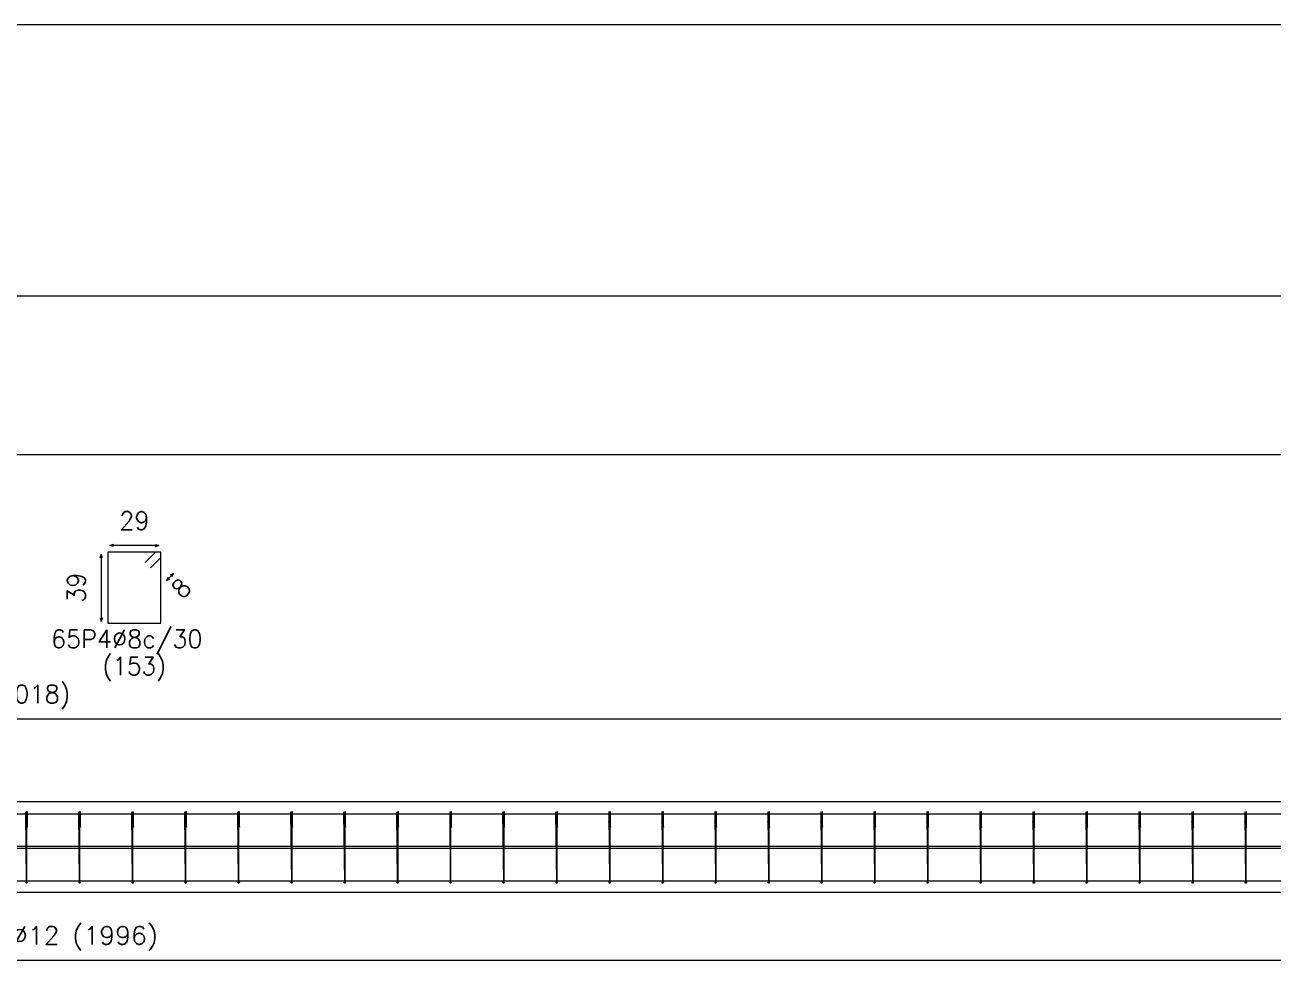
# Model space of a CAD drawing. Header units: millimetres. Extents: x -252 to 259, y -4 to 137.
# Drawn here: x 223.45 to 237.27, y 99.97 to 110.39 of the extents above; entities that cross this region are included whole.
import ezdxf
from ezdxf.enums import TextEntityAlignment as Align

# ---------------------------------------------------------------- set-up
doc = ezdxf.new("R2010")
doc.units = ezdxf.units.MM
for name, color, linetype, lineweight in [('CIM_COTAS', 2, 'Continuous', 0), ('CIM_DIB_ARMADOS', 4, 'Continuous', 0), ('CIM_GEOMETRIA', 2, 'Continuous', 0), ('CIM_TXT_ARMADOS', 3, 'Continuous', 0), ('RECUAD_LIMITES', 2, 'Continuous', 0), ('RECUAD_MARCO', 1, 'Continuous', 20)]:
    doc.layers.add(name, color=color, linetype=linetype, lineweight=lineweight)
doc.styles.add('CYPETXT', font='romans__.ttf', dxfattribs={"height": 0.2})

msp = doc.modelspace()

# ---------------------------------------------------------------- hatches: boundary and pattern name
at = {"layer": 'CIM_DIB_ARMADOS'}
h = msp.add_hatch(color=256, dxfattribs=at)
edge = h.paths.add_edge_path(flags=0)
edge.add_arc((223.46, 101.573), 0.0016, 0, 360)
h = msp.add_hatch(color=256, dxfattribs=at)
edge = h.paths.add_edge_path(flags=0)
edge.add_arc((224.046, 101.573), 0.0016, 0, 360)
h = msp.add_hatch(color=256, dxfattribs=at)
edge = h.paths.add_edge_path(flags=0)
edge.add_arc((224.633, 101.573), 0.0016, 0, 360)
h = msp.add_hatch(color=256, dxfattribs=at)
edge = h.paths.add_edge_path(flags=0)
edge.add_arc((225.22, 101.573), 0.0016, 0, 360)
h = msp.add_hatch(color=256, dxfattribs=at)
edge = h.paths.add_edge_path(flags=0)
edge.add_arc((225.807, 101.573), 0.0016, 0, 360)
h = msp.add_hatch(color=256, dxfattribs=at)
edge = h.paths.add_edge_path(flags=0)
edge.add_arc((226.394, 101.573), 0.0016, 0, 360)
h = msp.add_hatch(color=256, dxfattribs=at)
edge = h.paths.add_edge_path(flags=0)
edge.add_arc((226.981, 101.573), 0.0016, 0, 360)
h = msp.add_hatch(color=256, dxfattribs=at)
edge = h.paths.add_edge_path(flags=0)
edge.add_arc((227.567, 101.573), 0.0016, 0, 360)
h = msp.add_hatch(color=256, dxfattribs=at)
edge = h.paths.add_edge_path(flags=0)
edge.add_arc((228.154, 101.573), 0.0016, 0, 360)
h = msp.add_hatch(color=256, dxfattribs=at)
edge = h.paths.add_edge_path(flags=0)
edge.add_arc((228.741, 101.573), 0.0016, 0, 360)
h = msp.add_hatch(color=256, dxfattribs=at)
edge = h.paths.add_edge_path(flags=0)
edge.add_arc((229.328, 101.573), 0.0016, 0, 360)
h = msp.add_hatch(color=256, dxfattribs=at)
edge = h.paths.add_edge_path(flags=0)
edge.add_arc((229.915, 101.573), 0.0016, 0, 360)
h = msp.add_hatch(color=256, dxfattribs=at)
edge = h.paths.add_edge_path(flags=0)
edge.add_arc((230.502, 101.573), 0.0016, 0, 360)
h = msp.add_hatch(color=256, dxfattribs=at)
edge = h.paths.add_edge_path(flags=0)
edge.add_arc((231.088, 101.573), 0.0016, 0, 360)
h = msp.add_hatch(color=256, dxfattribs=at)
edge = h.paths.add_edge_path(flags=0)
edge.add_arc((231.675, 101.573), 0.0016, 0, 360)
h = msp.add_hatch(color=256, dxfattribs=at)
edge = h.paths.add_edge_path(flags=0)
edge.add_arc((232.262, 101.573), 0.0016, 0, 360)
h = msp.add_hatch(color=256, dxfattribs=at)
edge = h.paths.add_edge_path(flags=0)
edge.add_arc((232.849, 101.573), 0.0016, 0, 360)
h = msp.add_hatch(color=256, dxfattribs=at)
edge = h.paths.add_edge_path(flags=0)
edge.add_arc((233.436, 101.573), 0.0016, 0, 360)
h = msp.add_hatch(color=256, dxfattribs=at)
edge = h.paths.add_edge_path(flags=0)
edge.add_arc((234.023, 101.573), 0.0016, 0, 360)
h = msp.add_hatch(color=256, dxfattribs=at)
edge = h.paths.add_edge_path(flags=0)
edge.add_arc((234.609, 101.573), 0.0016, 0, 360)
h = msp.add_hatch(color=256, dxfattribs=at)
edge = h.paths.add_edge_path(flags=0)
edge.add_arc((235.196, 101.573), 0.0016, 0, 360)
h = msp.add_hatch(color=256, dxfattribs=at)
edge = h.paths.add_edge_path(flags=0)
edge.add_arc((235.783, 101.573), 0.0016, 0, 360)
h = msp.add_hatch(color=256, dxfattribs=at)
edge = h.paths.add_edge_path(flags=0)
edge.add_arc((236.37, 101.573), 0.0016, 0, 360)
h = msp.add_hatch(color=256, dxfattribs=at)
edge = h.paths.add_edge_path(flags=0)
edge.add_arc((236.957, 101.573), 0.0016, 0, 360)
h = msp.add_hatch(color=256, dxfattribs=at)
edge = h.paths.add_edge_path(flags=0)
edge.add_arc((223.477, 101.515), 0.0016, 0, 360)
h = msp.add_hatch(color=256, dxfattribs=at)
edge = h.paths.add_edge_path(flags=0)
edge.add_arc((224.064, 101.515), 0.0016, 0, 360)
h = msp.add_hatch(color=256, dxfattribs=at)
edge = h.paths.add_edge_path(flags=0)
edge.add_arc((224.651, 101.515), 0.0016, 0, 360)
h = msp.add_hatch(color=256, dxfattribs=at)
edge = h.paths.add_edge_path(flags=0)
edge.add_arc((225.238, 101.515), 0.0016, 0, 360)
h = msp.add_hatch(color=256, dxfattribs=at)
edge = h.paths.add_edge_path(flags=0)
edge.add_arc((225.824, 101.515), 0.0016, 0, 360)
h = msp.add_hatch(color=256, dxfattribs=at)
edge = h.paths.add_edge_path(flags=0)
edge.add_arc((226.411, 101.515), 0.0016, 0, 360)
h = msp.add_hatch(color=256, dxfattribs=at)
edge = h.paths.add_edge_path(flags=0)
edge.add_arc((226.998, 101.515), 0.0016, 0, 360)
h = msp.add_hatch(color=256, dxfattribs=at)
edge = h.paths.add_edge_path(flags=0)
edge.add_arc((227.585, 101.515), 0.0016, 0, 360)
h = msp.add_hatch(color=256, dxfattribs=at)
edge = h.paths.add_edge_path(flags=0)
edge.add_arc((228.172, 101.515), 0.0016, 0, 360)
h = msp.add_hatch(color=256, dxfattribs=at)
edge = h.paths.add_edge_path(flags=0)
edge.add_arc((228.759, 101.515), 0.0016, 0, 360)
h = msp.add_hatch(color=256, dxfattribs=at)
edge = h.paths.add_edge_path(flags=0)
edge.add_arc((229.345, 101.515), 0.0016, 0, 360)
h = msp.add_hatch(color=256, dxfattribs=at)
edge = h.paths.add_edge_path(flags=0)
edge.add_arc((229.932, 101.515), 0.0016, 0, 360)
h = msp.add_hatch(color=256, dxfattribs=at)
edge = h.paths.add_edge_path(flags=0)
edge.add_arc((230.519, 101.515), 0.0016, 0, 360)
h = msp.add_hatch(color=256, dxfattribs=at)
edge = h.paths.add_edge_path(flags=0)
edge.add_arc((231.106, 101.515), 0.0016, 0, 360)
h = msp.add_hatch(color=256, dxfattribs=at)
edge = h.paths.add_edge_path(flags=0)
edge.add_arc((231.693, 101.515), 0.0016, 0, 360)
h = msp.add_hatch(color=256, dxfattribs=at)
edge = h.paths.add_edge_path(flags=0)
edge.add_arc((232.279, 101.515), 0.0016, 0, 360)
h = msp.add_hatch(color=256, dxfattribs=at)
edge = h.paths.add_edge_path(flags=0)
edge.add_arc((232.866, 101.515), 0.0016, 0, 360)
h = msp.add_hatch(color=256, dxfattribs=at)
edge = h.paths.add_edge_path(flags=0)
edge.add_arc((233.453, 101.515), 0.0016, 0, 360)
h = msp.add_hatch(color=256, dxfattribs=at)
edge = h.paths.add_edge_path(flags=0)
edge.add_arc((234.04, 101.515), 0.0016, 0, 360)
h = msp.add_hatch(color=256, dxfattribs=at)
edge = h.paths.add_edge_path(flags=0)
edge.add_arc((234.627, 101.515), 0.0016, 0, 360)
h = msp.add_hatch(color=256, dxfattribs=at)
edge = h.paths.add_edge_path(flags=0)
edge.add_arc((235.214, 101.515), 0.0016, 0, 360)
h = msp.add_hatch(color=256, dxfattribs=at)
edge = h.paths.add_edge_path(flags=0)
edge.add_arc((235.8, 101.515), 0.0016, 0, 360)
h = msp.add_hatch(color=256, dxfattribs=at)
edge = h.paths.add_edge_path(flags=0)
edge.add_arc((236.387, 101.515), 0.0016, 0, 360)
h = msp.add_hatch(color=256, dxfattribs=at)
edge = h.paths.add_edge_path(flags=0)
edge.add_arc((236.974, 101.515), 0.0016, 0, 360)

# ---------------------------------------------------------------- linework, layer by layer
at = {"layer": 'CIM_COTAS'}
msp.add_line((223.256, 105.639), (241.962, 105.639), dxfattribs=at)
at = {"layer": 'CIM_DIB_ARMADOS'}
for points in [[(224.84, 104.386), (224.953, 104.499), (224.953, 104.557), (224.369, 104.557), (224.369, 103.773), (224.953, 103.773), (224.953, 104.557), (224.896, 104.557), (224.782, 104.444)], [(203.018, 102.377), (203.018, 102.713), (203.352, 102.713), (242.662, 102.713), (243.042, 102.713)], [(203.018, 101.326), (203.018, 101.638), (203.021, 101.65), (203.03, 101.659), (203.042, 101.662), (203.352, 101.662), (242.662, 101.662), (243.042, 101.662)], [(223.477, 101.515), (223.477, 101.623), (223.477, 101.629), (223.477, 101.635), (223.477, 101.67), (223.477, 101.678), (223.477, 101.684), (223.477, 101.686), (223.469, 101.686), (223.469, 101.684), (223.469, 101.678), (223.469, 101.67), (223.469, 100.918), (223.469, 100.91), (223.469, 100.904), (223.469, 100.902), (223.469, 100.904), (223.469, 100.91), (223.469, 100.918), (223.461, 101.67), (223.461, 101.678), (223.461, 101.684), (223.461, 101.686), (223.46, 101.686), (223.46, 101.685), (223.46, 101.681), (223.46, 101.573)], [(224.064, 101.515), (224.064, 101.623), (224.064, 101.629), (224.064, 101.635), (224.064, 101.67), (224.064, 101.678), (224.064, 101.684), (224.063, 101.686), (224.056, 101.686), (224.056, 101.684), (224.056, 101.678), (224.056, 101.67), (224.056, 100.918), (224.056, 100.91), (224.056, 100.904), (224.056, 100.902), (224.056, 100.904), (224.056, 100.91), (224.055, 100.918), (224.048, 101.67), (224.048, 101.678), (224.048, 101.684), (224.047, 101.686), (224.047, 101.686), (224.047, 101.685), (224.047, 101.681), (224.046, 101.573)], [(224.651, 101.515), (224.651, 101.623), (224.651, 101.629), (224.651, 101.635), (224.651, 101.67), (224.651, 101.678), (224.65, 101.684), (224.65, 101.686), (224.643, 101.686), (224.643, 101.684), (224.643, 101.678), (224.642, 101.67), (224.642, 100.918), (224.642, 100.91), (224.642, 100.904), (224.642, 100.902), (224.642, 100.904), (224.642, 100.91), (224.642, 100.918), (224.635, 101.67), (224.635, 101.678), (224.634, 101.684), (224.634, 101.686), (224.634, 101.686), (224.634, 101.685), (224.634, 101.681), (224.633, 101.573)], [(225.238, 101.515), (225.238, 101.623), (225.238, 101.629), (225.238, 101.635), (225.237, 101.67), (225.237, 101.678), (225.237, 101.684), (225.237, 101.686), (225.23, 101.686), (225.229, 101.684), (225.229, 101.678), (225.229, 101.67), (225.229, 100.918), (225.229, 100.91), (225.229, 100.904), (225.229, 100.902), (225.229, 100.904), (225.229, 100.91), (225.229, 100.918), (225.221, 101.67), (225.221, 101.678), (225.221, 101.684), (225.221, 101.686), (225.221, 101.686), (225.221, 101.685), (225.221, 101.681), (225.22, 101.573)], [(225.824, 101.515), (225.825, 101.623), (225.825, 101.629), (225.825, 101.635), (225.824, 101.67), (225.824, 101.678), (225.824, 101.684), (225.824, 101.686), (225.816, 101.686), (225.816, 101.684), (225.816, 101.678), (225.816, 101.67), (225.816, 100.918), (225.816, 100.91), (225.816, 100.904), (225.816, 100.902), (225.816, 100.904), (225.816, 100.91), (225.816, 100.918), (225.808, 101.67), (225.808, 101.678), (225.808, 101.684), (225.808, 101.686), (225.807, 101.686), (225.807, 101.685), (225.807, 101.681), (225.807, 101.573)], [(226.411, 101.515), (226.412, 101.623), (226.412, 101.629), (226.412, 101.635), (226.411, 101.67), (226.411, 101.678), (226.411, 101.684), (226.411, 101.686), (226.403, 101.686), (226.403, 101.684), (226.403, 101.678), (226.403, 101.67), (226.403, 100.918), (226.403, 100.91), (226.403, 100.904), (226.403, 100.902), (226.403, 100.904), (226.403, 100.91), (226.403, 100.918), (226.395, 101.67), (226.395, 101.678), (226.395, 101.684), (226.395, 101.686), (226.394, 101.686), (226.394, 101.685), (226.394, 101.681), (226.394, 101.573)], [(226.998, 101.515), (226.998, 101.623), (226.998, 101.629), (226.998, 101.635), (226.998, 101.67), (226.998, 101.678), (226.998, 101.684), (226.998, 101.686), (226.99, 101.686), (226.99, 101.684), (226.99, 101.678), (226.99, 101.67), (226.99, 100.918), (226.99, 100.91), (226.99, 100.904), (226.99, 100.902), (226.99, 100.904), (226.99, 100.91), (226.99, 100.918), (226.982, 101.67), (226.982, 101.678), (226.982, 101.684), (226.982, 101.686), (226.981, 101.686), (226.981, 101.685), (226.981, 101.681), (226.981, 101.573)], [(227.585, 101.515), (227.585, 101.623), (227.585, 101.629), (227.585, 101.635), (227.585, 101.67), (227.585, 101.678), (227.585, 101.684), (227.584, 101.686), (227.577, 101.686), (227.577, 101.684), (227.577, 101.678), (227.577, 101.67), (227.577, 100.918), (227.577, 100.91), (227.577, 100.904), (227.577, 100.902), (227.577, 100.904), (227.577, 100.91), (227.576, 100.918), (227.569, 101.67), (227.569, 101.678), (227.569, 101.684), (227.568, 101.686), (227.568, 101.686), (227.568, 101.685), (227.568, 101.681), (227.567, 101.573)], [(228.172, 101.515), (228.172, 101.623), (228.172, 101.629), (228.172, 101.635), (228.172, 101.67), (228.172, 101.678), (228.171, 101.684), (228.171, 101.686), (228.164, 101.686), (228.164, 101.684), (228.164, 101.678), (228.163, 101.67), (228.163, 100.918), (228.163, 100.91), (228.163, 100.904), (228.163, 100.902), (228.163, 100.904), (228.163, 100.91), (228.163, 100.918), (228.156, 101.67), (228.156, 101.678), (228.155, 101.684), (228.155, 101.686), (228.155, 101.686), (228.155, 101.685), (228.155, 101.681), (228.154, 101.573)], [(228.759, 101.515), (228.759, 101.623), (228.759, 101.629), (228.759, 101.635), (228.758, 101.67), (228.758, 101.678), (228.758, 101.684), (228.758, 101.686), (228.751, 101.686), (228.75, 101.684), (228.75, 101.678), (228.75, 101.67), (228.75, 100.918), (228.75, 100.91), (228.75, 100.904), (228.75, 100.902), (228.75, 100.904), (228.75, 100.91), (228.75, 100.918), (228.742, 101.67), (228.742, 101.678), (228.742, 101.684), (228.742, 101.686), (228.742, 101.686), (228.742, 101.685), (228.741, 101.681), (228.741, 101.573)], [(229.345, 101.515), (229.346, 101.623), (229.346, 101.629), (229.346, 101.635), (229.345, 101.67), (229.345, 101.678), (229.345, 101.684), (229.345, 101.686), (229.337, 101.686), (229.337, 101.684), (229.337, 101.678), (229.337, 101.67), (229.337, 100.918), (229.337, 100.91), (229.337, 100.904), (229.337, 100.902), (229.337, 100.904), (229.337, 100.91), (229.337, 100.918), (229.329, 101.67), (229.329, 101.678), (229.329, 101.684), (229.329, 101.686), (229.328, 101.686), (229.328, 101.685), (229.328, 101.681), (229.328, 101.573)], [(229.932, 101.515), (229.933, 101.623), (229.933, 101.629), (229.932, 101.635), (229.932, 101.67), (229.932, 101.678), (229.932, 101.684), (229.932, 101.686), (229.924, 101.686), (229.924, 101.684), (229.924, 101.678), (229.924, 101.67), (229.924, 100.918), (229.924, 100.91), (229.924, 100.904), (229.924, 100.902), (229.924, 100.904), (229.924, 100.91), (229.924, 100.918), (229.916, 101.67), (229.916, 101.678), (229.916, 101.684), (229.916, 101.686), (229.915, 101.686), (229.915, 101.685), (229.915, 101.681), (229.915, 101.573)], [(230.519, 101.515), (230.519, 101.623), (230.519, 101.629), (230.519, 101.635), (230.519, 101.67), (230.519, 101.678), (230.519, 101.684), (230.519, 101.686), (230.511, 101.686), (230.511, 101.684), (230.511, 101.678), (230.511, 101.67), (230.511, 100.918), (230.511, 100.91), (230.511, 100.904), (230.511, 100.902), (230.511, 100.904), (230.511, 100.91), (230.511, 100.918), (230.503, 101.67), (230.503, 101.678), (230.503, 101.684), (230.503, 101.686), (230.502, 101.686), (230.502, 101.685), (230.502, 101.681), (230.502, 101.573)], [(231.106, 101.515), (231.106, 101.623), (231.106, 101.629), (231.106, 101.635), (231.106, 101.67), (231.106, 101.678), (231.106, 101.684), (231.105, 101.686), (231.098, 101.686), (231.098, 101.684), (231.098, 101.678), (231.098, 101.67), (231.098, 100.918), (231.098, 100.91), (231.098, 100.904), (231.098, 100.902), (231.098, 100.904), (231.098, 100.91), (231.097, 100.918), (231.09, 101.67), (231.09, 101.678), (231.09, 101.684), (231.089, 101.686), (231.089, 101.686), (231.089, 101.685), (231.089, 101.681), (231.088, 101.573)], [(231.693, 101.515), (231.693, 101.623), (231.693, 101.629), (231.693, 101.635), (231.693, 101.67), (231.693, 101.678), (231.692, 101.684), (231.692, 101.686), (231.685, 101.686), (231.685, 101.684), (231.684, 101.678), (231.684, 101.67), (231.684, 100.918), (231.684, 100.91), (231.684, 100.904), (231.684, 100.902), (231.684, 100.904), (231.684, 100.91), (231.684, 100.918), (231.677, 101.67), (231.677, 101.678), (231.676, 101.684), (231.676, 101.686), (231.676, 101.686), (231.676, 101.685), (231.676, 101.681), (231.675, 101.573)], [(232.279, 101.515), (232.28, 101.623), (232.28, 101.629), (232.28, 101.635), (232.279, 101.67), (232.279, 101.678), (232.279, 101.684), (232.279, 101.686), (232.272, 101.686), (232.271, 101.684), (232.271, 101.678), (232.271, 101.67), (232.271, 100.918), (232.271, 100.91), (232.271, 100.904), (232.271, 100.902), (232.271, 100.904), (232.271, 100.91), (232.271, 100.918), (232.263, 101.67), (232.263, 101.678), (232.263, 101.684), (232.263, 101.686), (232.263, 101.686), (232.263, 101.685), (232.262, 101.681), (232.262, 101.573)], [(232.866, 101.515), (232.867, 101.623), (232.867, 101.629), (232.867, 101.635), (232.866, 101.67), (232.866, 101.678), (232.866, 101.684), (232.866, 101.686), (232.858, 101.686), (232.858, 101.684), (232.858, 101.678), (232.858, 101.67), (232.858, 100.918), (232.858, 100.91), (232.858, 100.904), (232.858, 100.902), (232.858, 100.904), (232.858, 100.91), (232.858, 100.918), (232.85, 101.67), (232.85, 101.678), (232.85, 101.684), (232.85, 101.686), (232.849, 101.686), (232.849, 101.685), (232.849, 101.681), (232.849, 101.573)], [(233.453, 101.515), (233.454, 101.623), (233.454, 101.629), (233.453, 101.635), (233.453, 101.67), (233.453, 101.678), (233.453, 101.684), (233.453, 101.686), (233.445, 101.686), (233.445, 101.684), (233.445, 101.678), (233.445, 101.67), (233.445, 100.918), (233.445, 100.91), (233.445, 100.904), (233.445, 100.902), (233.445, 100.904), (233.445, 100.91), (233.445, 100.918), (233.437, 101.67), (233.437, 101.678), (233.437, 101.684), (233.437, 101.686), (233.436, 101.686), (233.436, 101.685), (233.436, 101.681), (233.436, 101.573)], [(234.04, 101.515), (234.04, 101.623), (234.04, 101.629), (234.04, 101.635), (234.04, 101.67), (234.04, 101.678), (234.04, 101.684), (234.04, 101.686), (234.032, 101.686), (234.032, 101.684), (234.032, 101.678), (234.032, 101.67), (234.032, 100.918), (234.032, 100.91), (234.032, 100.904), (234.032, 100.902), (234.032, 100.904), (234.032, 100.91), (234.032, 100.918), (234.024, 101.67), (234.024, 101.678), (234.024, 101.684), (234.024, 101.686), (234.023, 101.686), (234.023, 101.685), (234.023, 101.681), (234.023, 101.573)], [(234.627, 101.515), (234.627, 101.623), (234.627, 101.629), (234.627, 101.635), (234.627, 101.67), (234.627, 101.678), (234.627, 101.684), (234.626, 101.686), (234.619, 101.686), (234.619, 101.684), (234.619, 101.678), (234.619, 101.67), (234.619, 100.918), (234.619, 100.91), (234.619, 100.904), (234.619, 100.902), (234.619, 100.904), (234.619, 100.91), (234.618, 100.918), (234.611, 101.67), (234.611, 101.678), (234.611, 101.684), (234.61, 101.686), (234.61, 101.686), (234.61, 101.685), (234.61, 101.681), (234.609, 101.573)], [(235.214, 101.515), (235.214, 101.623), (235.214, 101.629), (235.214, 101.635), (235.214, 101.67), (235.213, 101.678), (235.213, 101.684), (235.213, 101.686), (235.206, 101.686), (235.206, 101.684), (235.205, 101.678), (235.205, 101.67), (235.205, 100.918), (235.205, 100.91), (235.205, 100.904), (235.205, 100.902), (235.205, 100.904), (235.205, 100.91), (235.205, 100.918), (235.198, 101.67), (235.197, 101.678), (235.197, 101.684), (235.197, 101.686), (235.197, 101.686), (235.197, 101.685), (235.197, 101.681), (235.196, 101.573)], [(235.8, 101.515), (235.801, 101.623), (235.801, 101.629), (235.801, 101.635), (235.8, 101.67), (235.8, 101.678), (235.8, 101.684), (235.8, 101.686), (235.792, 101.686), (235.792, 101.684), (235.792, 101.678), (235.792, 101.67), (235.792, 100.918), (235.792, 100.91), (235.792, 100.904), (235.792, 100.902), (235.792, 100.904), (235.792, 100.91), (235.792, 100.918), (235.784, 101.67), (235.784, 101.678), (235.784, 101.684), (235.784, 101.686), (235.784, 101.686), (235.784, 101.685), (235.783, 101.681), (235.783, 101.573)], [(236.387, 101.515), (236.388, 101.623), (236.388, 101.629), (236.388, 101.635), (236.387, 101.67), (236.387, 101.678), (236.387, 101.684), (236.387, 101.686), (236.379, 101.686), (236.379, 101.684), (236.379, 101.678), (236.379, 101.67), (236.379, 100.918), (236.379, 100.91), (236.379, 100.904), (236.379, 100.902), (236.379, 100.904), (236.379, 100.91), (236.379, 100.918), (236.371, 101.67), (236.371, 101.678), (236.371, 101.684), (236.371, 101.686), (236.37, 101.686), (236.37, 101.685), (236.37, 101.681), (236.37, 101.573)], [(236.974, 101.515), (236.975, 101.623), (236.975, 101.629), (236.974, 101.635), (236.974, 101.67), (236.974, 101.678), (236.974, 101.684), (236.974, 101.686), (236.966, 101.686), (236.966, 101.684), (236.966, 101.678), (236.966, 101.67), (236.966, 100.918), (236.966, 100.91), (236.966, 100.904), (236.966, 100.902), (236.966, 100.904), (236.966, 100.91), (236.966, 100.918), (236.958, 101.67), (236.958, 101.678), (236.958, 101.684), (236.958, 101.686), (236.957, 101.686), (236.957, 101.685), (236.957, 101.681), (236.957, 101.573)], [(203.052, 101.306), (203.352, 101.306), (242.662, 101.306), (242.962, 101.306)], [(203.052, 101.282), (203.352, 101.282), (242.662, 101.282), (242.962, 101.282)], [(203.052, 100.922), (203.352, 100.922), (242.662, 100.922), (242.962, 100.922)], [(203.052, 100.041), (203.352, 100.041), (242.662, 100.041), (242.962, 100.041)]]:
    msp.add_lwpolyline(points, dxfattribs=at)
for centre, radius in [((223.46, 101.573), 0.0016), ((224.046, 101.573), 0.0016), ((224.633, 101.573), 0.0016), ((225.22, 101.573), 0.0016), ((225.807, 101.573), 0.0016), ((226.394, 101.573), 0.0016), ((226.981, 101.573), 0.0016), ((227.567, 101.573), 0.0016), ((228.154, 101.573), 0.0016), ((228.741, 101.573), 0.0016), ((229.328, 101.573), 0.0016), ((229.915, 101.573), 0.0016), ((230.502, 101.573), 0.0016), ((231.088, 101.573), 0.0016), ((231.675, 101.573), 0.0016), ((232.262, 101.573), 0.0016), ((232.849, 101.573), 0.0016), ((233.436, 101.573), 0.0016), ((234.023, 101.573), 0.0016), ((234.609, 101.573), 0.0016), ((235.196, 101.573), 0.0016), ((235.783, 101.573), 0.0016), ((236.37, 101.573), 0.0016), ((236.957, 101.573), 0.0016), ((223.477, 101.515), 0.0016), ((224.064, 101.515), 0.0016), ((224.651, 101.515), 0.0016), ((225.238, 101.515), 0.0016), ((225.824, 101.515), 0.0016), ((226.411, 101.515), 0.0016), ((226.998, 101.515), 0.0016), ((227.585, 101.515), 0.0016), ((228.172, 101.515), 0.0016), ((228.759, 101.515), 0.0016), ((229.345, 101.515), 0.0016), ((229.932, 101.515), 0.0016), ((230.519, 101.515), 0.0016), ((231.106, 101.515), 0.0016), ((231.693, 101.515), 0.0016), ((232.279, 101.515), 0.0016), ((232.866, 101.515), 0.0016), ((233.453, 101.515), 0.0016), ((234.04, 101.515), 0.0016), ((234.627, 101.515), 0.0016), ((235.214, 101.515), 0.0016), ((235.8, 101.515), 0.0016), ((236.387, 101.515), 0.0016), ((236.974, 101.515), 0.0016), ((223.469, 100.902), 0.008), ((224.056, 100.902), 0.008), ((224.642, 100.902), 0.008), ((225.229, 100.902), 0.008), ((225.816, 100.902), 0.008), ((226.403, 100.902), 0.008), ((226.99, 100.902), 0.008), ((227.577, 100.902), 0.008), ((228.163, 100.902), 0.008), ((228.75, 100.902), 0.008), ((229.337, 100.902), 0.008), ((229.924, 100.902), 0.008), ((230.511, 100.902), 0.008), ((231.098, 100.902), 0.008), ((231.684, 100.902), 0.008), ((232.271, 100.902), 0.008), ((232.858, 100.902), 0.008), ((233.445, 100.902), 0.008), ((234.032, 100.902), 0.008), ((234.619, 100.902), 0.008), ((235.205, 100.902), 0.008), ((235.792, 100.902), 0.008), ((236.379, 100.902), 0.008), ((236.966, 100.902), 0.008)]:
    msp.add_circle(centre, radius, dxfattribs=at)
at = {"layer": 'CIM_GEOMETRIA'}
for p, q in [((242.662, 101.794), (203.352, 101.794)), ((203.352, 100.794), (242.662, 100.794))]:
    msp.add_line(p, q, dxfattribs=at)
at = {"layer": 'CIM_TXT_ARMADOS'}
for p, q in [((224.43, 104.644), (224.39, 104.632)), ((224.43, 104.62), (224.39, 104.632)), ((224.933, 104.632), (224.39, 104.632)), ((224.893, 104.644), (224.933, 104.632)), ((224.893, 104.62), (224.933, 104.632)), ((224.282, 104.497), (224.294, 104.537)), ((224.307, 104.497), (224.294, 104.537)), ((224.294, 104.537), (224.294, 103.793)), ((225.014, 104.241), (225.098, 104.326)), ((225.061, 104.306), (225.098, 104.326)), ((225.079, 104.288), (225.098, 104.326)), ((225.033, 104.278), (225.014, 104.241)), ((225.051, 104.26), (225.014, 104.241)), ((224.282, 103.833), (224.294, 103.793)), ((224.307, 103.833), (224.294, 103.793))]:
    msp.add_line(p, q, dxfattribs=at)
at = {"layer": 'RECUAD_LIMITES'}
msp.add_lwpolyline([(198, 68.394), (257.4, 68.394), (257.4, 110.394), (198, 110.394), (198, 68.394)], close=True, dxfattribs=at)
at = {"layer": 'RECUAD_MARCO'}
msp.add_lwpolyline([(201, 71.394), (254.4, 71.394), (254.4, 107.394), (201, 107.394), (201, 71.394)], close=True, dxfattribs=at)

# ---------------------------------------------------------------- texts
at = {"layer": 'CIM_TXT_ARMADOS', "style": 'CYPETXT'}
for s, width, p, p2 in [('29', 0.872274, (224.494, 104.807), (224.829, 104.807)), ('65P4%%c8c/30', 0.858152, (223.739, 103.498), (225.416, 103.498)), ('(153)', 0.826077, (224.31, 103.198), (225.012, 103.198)), ('4P3%%c16 (2018)', 0.848777, (221.893, 102.888), (223.953, 102.888)), ('ARM. PIEL 2X1P1%%c12 (1996)', 0.880488, (220.923, 100.216), (224.923, 100.216))]:
    msp.add_text(s, height=0.2, dxfattribs=dict(at, width=width)).set_placement(p, p2, align=Align.FIT)
at = {"layer": 'CIM_TXT_ARMADOS', "style": 'CYPETXT', "width": 0.872274}
for s, rotation, p, p2 in [('39', 90, (224.119, 103.997), (224.119, 104.333)), ('8', 45.0012, (225.191, 104.029), (225.31, 104.148))]:
    msp.add_text(s, height=0.2, rotation=rotation, dxfattribs=at).set_placement(p, p2, align=Align.FIT)

doc.saveas('drawing.dxf')
